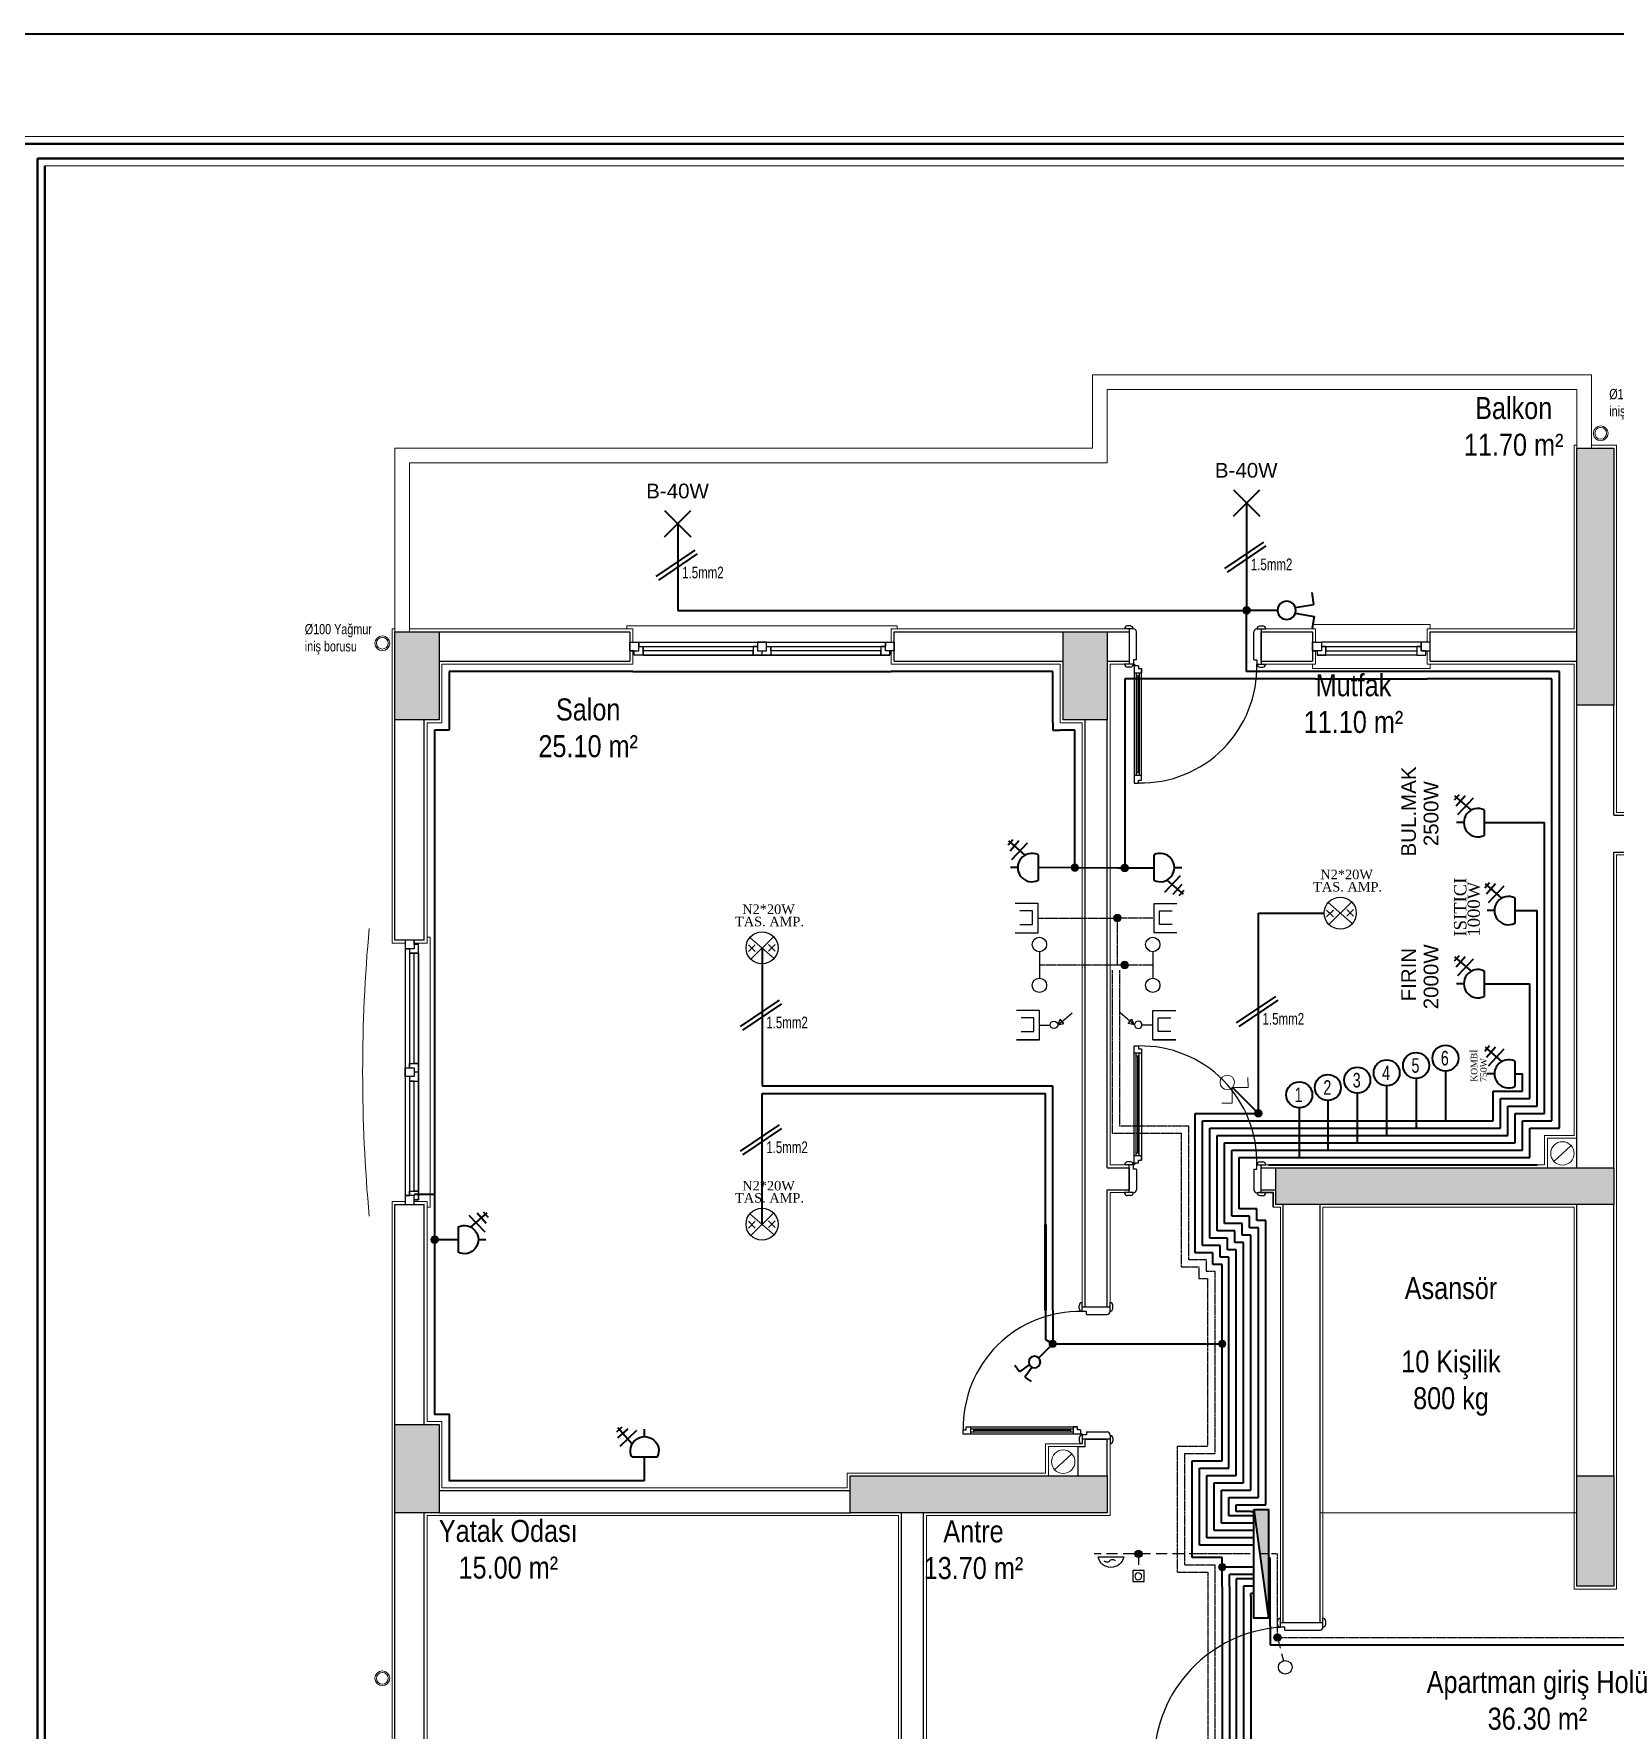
# Model space of a CAD drawing. Header units: metres. Extents: x 134072 to 172200, y 35728 to 38066.
# Drawn here: x 139759 to 140836, y 36911 to 38066 of the extents above; entities that cross this region are included whole.
import ezdxf
from ezdxf.enums import TextEntityAlignment as Align

# ---------------------------------------------------------------- set-up
doc = ezdxf.new("R2010")
doc.units = ezdxf.units.M
doc.linetypes.add('DASHED', pattern=[0.75, 0.5, -0.25])
for name, color, linetype in [('ANA', 10, 'Continuous'), ('den', 156, 'Continuous'), ('duvaR', 52, 'Continuous'), ('kapı', 129, 'Continuous'), ('Kolon', 175, 'Continuous'), ('pencere', 28, 'Continuous'), ('YAZI', 1, 'Continuous'), ('yazı', 7, 'Continuous')]:
    doc.layers.add(name, color=color, linetype=linetype)
for name, color, linetype, lineweight in [('baca', 161, 'Continuous', 20), ('Cizgi 20', 175, 'Continuous', 20), ('ELEKTRİK', 102, 'Continuous', 40), ('m_kuvvetliakım', 1, 'Continuous', 40), ('m_zayıfakım', 2, 'DASHED', 30), ('SEMBOL', 140, 'Continuous', 20), ('sıva', 145, 'Continuous', 5), ('Tarama 13', 221, 'Continuous', 13), ('Yagmur olugu', 201, 'Continuous', 15)]:
    doc.layers.add(name, color=color, linetype=linetype, lineweight=lineweight)
doc.styles.add('omr', font='ARIALN.TTF', dxfattribs={"height": 20})
doc.styles.add('ROMANT', font='arial.ttf', dxfattribs={"width": 0.75})
doc.styles.add('ROMANTUR', font='arial.ttf', dxfattribs={"width": 0.7})
doc.styles.add('YAZI', font='times.ttf', dxfattribs={"height": 10.5})

# ---------------------------------------------------------------- blocks, each defined once
blk = doc.blocks.new('A$C715B359D')
at = {"layer": 'ELEKTRİK', "lineweight": 20}
for p, q in [((0, 0.133), (0.011, 0.203)), ((0.106, 0.116), (0, 0.133)), ((0.088, 0.01), (0.106, 0.116)), ((0.156, 0), (0.088, 0.01))]:
    blk.add_line(p, q, dxfattribs=at)
blk.add_circle((0.145, 0.144), 0.049, dxfattribs=at)
blk = doc.blocks.new('m-komutatör')
at = {"layer": 'm_kuvvetliakım', "color": 6}
for p, q in [((-24.8, 4), (-23.5, 12.1)), ((-12, 2), (-24.8, 4)), ((-12, -1.9), (-24.9, -4.1)), ((-24.9, -4.1), (-23.6, -12.2))]:
    blk.add_line(p, q, dxfattribs=at)
blk.add_circle((-6.2, 0), 6.17, dxfattribs=at)
blk = doc.blocks.new('m-priz')
at = {"layer": 'm_kuvvetliakım'}
for p, q in [((0, 13.9), (0, 18.8)), ((16.7, 7.4), (5.3, 18.1)), ((8.5, 8.7), (18.2, 19.9)), ((18.2, 13), (11.2, 19.1)), ((19, 17.1), (15.3, 20.4)), ((8.7, 0), (-8.7, 0))]:
    blk.add_line(p, q, dxfattribs=at)
blk.add_arc((0, 4.2), 9.63, 333.9421, 206.0579, dxfattribs=at)
blk = doc.blocks.new('m-telefon')
at = {"layer": 'm_zayıfakım', "color": 2, "linetype": 'Continuous', "ltscale": 100}
blk.add_line((-9, 0), (9, 0), dxfattribs=at)
for centre in [(-13.9, 0), (13.9, 0)]:
    blk.add_circle(centre, 4.9, dxfattribs=at)
blk = doc.blocks.new('m-anten')
at = {"layer": 'm_zayıfakım', "color": 30, "linetype": 'Continuous', "ltscale": 100}
for p, q in [((10, 0), (-10, 0)), ((-10, 0), (-10, -15.6)), ((10, -15.6), (10, 0)), ((-5, -3.7), (-5, -12.4)), ((4.4, -3.7), (-5, -3.7)), ((4.4, -12.4), (4.4, -3.7))]:
    blk.add_line(p, q, dxfattribs=at)
blk = doc.blocks.new('m-tv')
at = {"layer": 'm_zayıfakım', "color": 30, "linetype": 'Continuous', "ltscale": 100}
for p, q in [((-0.2, 12.7), (-8.3, 22.3)), ((-1, 16.7), (-4.1, 14.2)), ((-0.2, 12.7), (-4.1, 14.2)), ((-0.2, 12.7), (-1, 16.7)), ((10, 0), (-10, 0)), ((-10, 0), (-10, -15.6)), ((0, 0), (0, 7.4)), ((10, 0), (10, -15.6)), ((10, -15.6), (10, 0)), ((-5, -3.7), (-5, -12.4)), ((4.4, -3.7), (-5, -3.7)), ((4.4, -12.4), (4.4, -3.7))]:
    blk.add_line(p, q, dxfattribs=at)
blk.add_circle((-0.2, 9.9), 2.55, dxfattribs=at)
blk = doc.blocks.new('m-tablo')
at = {"layer": 'm_kuvvetliakım'}
blk.add_hatch(color=3, dxfattribs=at).paths.add_polyline_path([(37, 0), (37, 10), (-37, 0)])
at = {"layer": 'm_kuvvetliakım', "color": 3}
blk.add_line((37, 10), (-37, 0), dxfattribs=at)
blk.add_lwpolyline([(37, 10), (37, 0), (-37, 0), (-37, 10)], close=True, dxfattribs=at)
blk = doc.blocks.new('m-zil')
at = {"layer": 'm_zayıfakım', "color": 1, "linetype": 'Continuous', "ltscale": 100}
blk.add_line((-8.7, 0), (8.7, 0), dxfattribs=at)
for centre, radius, start, end in [((0, -1.6), 8.88, 10.3889, 169.6111), ((-2.7, 1.3), 2.4, 36.8699, 143.1301), ((1.1, 4.2), 2.4, 216.8699, 323.1301)]:
    blk.add_arc(centre, radius, start, end, dxfattribs=at)
blk = doc.blocks.new('m-zil2')
at = {"layer": 'm_zayıfakım', "color": 3, "linetype": 'Continuous', "ltscale": 100}
blk.add_lwpolyline([(-3.8, 0), (-3.8, 7.5), (3.8, 7.5), (3.8, 0)], close=True, dxfattribs=at)
blk.add_circle((-0.2, 4), 2.36, dxfattribs=at)
blk = doc.blocks.new('m-J1')
at = {"layer": 'm_kuvvetliakım'}
for p, q in [((-9, -9), (9, 9)), ((-9, 9), (9, -9))]:
    blk.add_line(p, q, dxfattribs=at)

msp = doc.modelspace()

# ---------------------------------------------------------------- hatches: boundary and pattern name
at = {"layer": 'm_zayıfakım', "linetype": 'Continuous', "ltscale": 100}
h = msp.add_hatch(color=2, dxfattribs=at)
edge = h.paths.add_edge_path()
edge.add_arc((140511.4, 37031), 2.5, 0, 360)
h = msp.add_hatch(color=2, dxfattribs=at)
edge = h.paths.add_edge_path()
edge.add_arc((140606, 36974.1), 2.5, 0, 360)
at = {"layer": 'SEMBOL'}
for points in [[(140582.4, 37673.7, 1), (140587.5, 37673.7, 1)], [(140465.4, 37498.4, -1), (140470.5, 37498.4, -1)], [(140499.4, 37498.2, -1), (140504.5, 37498.2, -1)], [(140494.5, 37464.1, -1), (140499.6, 37464.1, -1)], [(140499.5, 37432.2, -1), (140504.6, 37432.2, -1)], [(140590.4, 37331.1, 1), (140595.5, 37331.1, 1)], [(140029.4, 37245.1, -1), (140034.5, 37245.1, -1)], [(140450.4, 37174.1, -1), (140455.5, 37174.1, -1)], [(140565.9, 37174.1, -1), (140571, 37174.1, -1)], [(140565.8, 37022, -1), (140570.9, 37022, -1)]]:
    msp.add_hatch(color=1, dxfattribs=at).paths.add_polyline_path(points)
at = {"layer": 'Tarama 13'}
h = msp.add_hatch(dxfattribs=at)
h.set_pattern_fill('ANSI33,_O', color=256, scale=2)
h.set_pattern_definition([(45, (114691.315, 22063.553), (-8.980256, 8.980256), []), (45, (114700.295, 22063.553), (-8.980256, 8.980256), [6.35, -3.175])])
h.paths.add_polyline_path([(140035, 37659.1), (140005, 37659.1), (140005, 37599.1), (140035, 37599.1)])
h.paths.add_polyline_path([(140490, 37659.1), (140460, 37659.1), (140460, 37599.1), (140490, 37599.1)])
h.paths.add_polyline_path([(140835, 37784.1), (140810, 37784.1), (140810, 37609.1), (140835, 37609.1)])
h.paths.add_polyline_path([(141450, 37784.1), (141425, 37784.1), (141425, 37609.1), (141450, 37609.1)])
h.paths.add_polyline_path([(141450, 37329.1), (141420, 37329.1), (141420, 37269.1), (141450, 37269.1)])
h.paths.add_polyline_path([(141450, 37084.1), (141425, 37084.1), (141425, 37009.1), (141450, 37009.1)])
h.paths.add_polyline_path([(140835, 37084.1), (140810, 37084.1), (140810, 37009.1), (140835, 37009.1)])
h.paths.add_polyline_path([(140835, 37294.1), (140605, 37294.1), (140605, 37269.1), (140835, 37269.1)])
h.paths.add_polyline_path([(140490, 37084.1), (140315, 37084.1), (140315, 37059.1), (140490, 37059.1)])
h.paths.add_polyline_path([(140035, 37119.1), (140005, 37119.1), (140005, 37059.1), (140035, 37059.1)])
h.paths.add_polyline_path([(140835, 36859.1), (140810, 36859.1), (140810, 36784.1), (140835, 36784.1)])
h.paths.add_polyline_path([(140835, 36599.1), (140805, 36599.1), (140805, 36539.1), (140835, 36539.1)])
h.paths.add_polyline_path([(140835, 36259.1), (140810, 36259.1), (140810, 36084.1), (140835, 36084.1)])
h.paths.add_polyline_path([(140365, 36214.1), (140305, 36214.1), (140305, 36184.1), (140365, 36184.1)])
h.paths.add_polyline_path([(140035, 36244.1), (140005, 36244.1), (140005, 36184.1), (140035, 36184.1)])
h.paths.add_polyline_path([(140035, 36634.1), (140005, 36634.1), (140005, 36574.1), (140035, 36574.1)])
h.paths.add_polyline_path([(140365, 36599.1), (140305, 36599.1), (140305, 36569.1), (140365, 36569.1)])
h.paths.add_polyline_path([(141450, 36599.1), (141420, 36599.1), (141420, 36539.1), (141450, 36539.1)])
h.paths.add_polyline_path([(141450, 36259.1), (141425, 36259.1), (141425, 36084.1), (141450, 36084.1)])
h.paths.add_polyline_path([(141830, 36114.1), (141770, 36114.1), (141770, 36084.1), (141830, 36084.1)])
h.paths.add_polyline_path([(141800, 36599.1), (141770, 36599.1), (141770, 36539.1), (141800, 36539.1)])
h.paths.add_polyline_path([(141930, 36809.1), (141755, 36809.1), (141755, 36784.1), (141930, 36784.1)])
h.paths.add_polyline_path([(141450, 36859.1), (141425, 36859.1), (141425, 36784.1), (141450, 36784.1)])
h.paths.add_polyline_path([(142320, 36114.1), (142260, 36114.1), (142260, 36084.1), (142320, 36084.1)])
h.paths.add_polyline_path([(142420, 36599.1), (142295, 36599.1), (142295, 36574.1), (142420, 36574.1)])
h.paths.add_polyline_path([(142420, 36964.1), (142390, 36964.1), (142390, 36904.1), (142420, 36904.1)])
h.paths.add_polyline_path([(142420, 37294.1), (142295, 37294.1), (142295, 37269.1), (142420, 37269.1)])
h.paths.add_polyline_path([(141800, 37329.1), (141770, 37329.1), (141770, 37269.1), (141800, 37269.1)])
h.paths.add_polyline_path([(141930, 37084.1), (141755, 37084.1), (141755, 37059.1), (141930, 37059.1)])
h.paths.add_polyline_path([(142320, 37784.1), (142260, 37784.1), (142260, 37754.1), (142320, 37754.1)])
h.paths.add_polyline_path([(141830, 37784.1), (141770, 37784.1), (141770, 37754.1), (141830, 37754.1)])

# ---------------------------------------------------------------- linework, layer by layer
at = {"lineweight": 20}
for p, q in [((137518.3, 37996.4, 127785.9), (153740.3, 37996.4, 127785.9)), ((139766.6, 37976.4, 127785.9), (142625.2, 37976.4, 127785.9))]:
    msp.add_line(p, q, dxfattribs=at)
at = {"lineweight": 50}
for p, q in [((137523.3, 37991.4, 127785.9), (153732.7, 37991.4, 127785.9)), ((139761.6, 37981.4, 127785.9), (142630.2, 37981.4, 127785.9)), ((139761.6, 37981.4, 127785.9), (139761.6, 35933.9, 127785.9)), ((139766.6, 37976.4, 127785.9), (139766.6, 35938.9, 127785.9))]:
    msp.add_line(p, q, dxfattribs=at)
at = {"layer": 'ANA'}
for p, q in [((140644.1, 37469.6), (140639.5, 37465)), ((140639.5, 37469.6), (140644.1, 37465)), ((140653.2, 37469.9), (140657.8, 37465.3)), ((140657.8, 37469.9), (140653.2, 37465.3)), ((140250.3, 37445.9), (140245.7, 37441.3)), ((140245.7, 37445.9), (140250.3, 37441.3)), ((140259.5, 37446.2), (140264, 37441.6)), ((140264, 37446.2), (140259.5, 37441.6)), ((140259.5, 37257.9), (140264, 37253.3)), ((140264, 37257.9), (140259.5, 37253.3)), ((140250.3, 37257.7), (140245.7, 37253)), ((140245.7, 37257.7), (140250.3, 37253))]:
    msp.add_line(p, q, dxfattribs=at)
for centre in [(140648.8, 37467.5), (140255, 37443.8), (140255, 37255.6)]:
    msp.add_circle(centre, 10.9, dxfattribs=at)
at = {"layer": 'baca', "linetype": 'ByBlock'}
for p, q in [((140790, 37294.1), (140790, 37314.1)), ((140790, 37314.1), (140810, 37314.1)), ((140450, 37104.1), (140450, 37084.1)), ((140450, 37104.1), (140470, 37104.1))]:
    msp.add_line(p, q, dxfattribs=at)
at = {"layer": 'baca'}
for p, q in [((140806, 37309.2), (140794.2, 37298.4)), ((140466, 37099.2), (140454.2, 37088.4))]:
    msp.add_line(p, q, dxfattribs=at)
for centre in [(140800.1, 37303.8), (140460.1, 37093.8)]:
    msp.add_circle(centre, 8, dxfattribs=at)
at = {"layer": 'Cizgi 20'}
msp.add_line((140810, 37059.1), (140635, 37059.1), dxfattribs=at)
for points in [[(140005, 37659.1), (140005, 37784.1), (140480, 37784.1), (140480, 37834.1), (140820, 37834.1), (140820, 37784.1)], [(140015, 37659.1), (140015, 37774.1), (140490, 37774.1), (140490, 37824.1), (140810, 37824.1), (140810, 37784.1)]]:
    msp.add_lwpolyline(points, dxfattribs=at)
at = {"layer": 'den', "lineweight": 5}
for points in [[(140347, 37661.1), (140347, 37663.1), (140163, 37663.1), (140163, 37661.1)], [(140630, 37661.1), (140630, 37664.1), (140710, 37664.1), (140710, 37661.1)], [(140027, 37267.1), (140029, 37267.1), (140029, 37451.1), (140027, 37451.1)]]:
    msp.add_lwpolyline(points, dxfattribs=at)
msp.add_arc((141061.7, 37359.1), 1078.7, 174.7877, 185.2123, dxfattribs=at)
at = {"layer": 'duvaR'}
for p, q in [((140035, 37659.1), (140165, 37659.1)), ((140165, 37659.1), (140165, 37639.1)), ((140345, 37659.1), (140460, 37659.1)), ((140345, 37639.1), (140345, 37659.1)), ((140490, 37659.1), (140505, 37659.1)), ((140505, 37659.1), (140505, 37639.1)), ((140595, 37639.1), (140595, 37659.1)), ((140595, 37659.1), (140630, 37659.1)), ((140630, 37659.1), (140630, 37639.1)), ((140710, 37659.1), (140810, 37659.1)), ((140710, 37639.1), (140710, 37659.1)), ((140035, 37639.1), (140165, 37639.1)), ((140345, 37639.1), (140460, 37639.1)), ((140490, 37639.1), (140505, 37639.1)), ((140595, 37639.1), (140630, 37639.1)), ((140710, 37639.1), (140810, 37639.1)), ((140810, 37544.1), (140810, 37609.1)), ((140835, 37534.1), (140835, 37609.1)), ((140005, 37449.1), (140005, 37599.1)), ((140025, 37449.1), (140025, 37599.1)), ((140475, 37199.1), (140475, 37599.1)), ((140490, 37294.1), (140490, 37599.1)), ((140810, 37294.1), (140810, 37544.1)), ((140835, 37534.1), (140905, 37534.1)), ((140835, 37294.1), (140835, 37509.1)), ((140835, 37509.1), (140905, 37509.1)), ((140025, 37449.1), (140005, 37449.1)), ((140490, 37294.1), (140505, 37294.1)), ((140505, 37294.1), (140505, 37279.1)), ((140595, 37279.1), (140595, 37294.1)), ((140595, 37294.1), (140605, 37294.1)), ((140490, 37199.1), (140490, 37279.1)), ((140490, 37279.1), (140505, 37279.1)), ((140595, 37279.1), (140605, 37279.1)), ((140005, 37119.1), (140005, 37269.1)), ((140005, 37269.1), (140025, 37269.1)), ((140025, 37119.1), (140025, 37269.1)), ((140610, 36984.1), (140610, 37269.1)), ((140635, 36984.1), (140635, 37269.1)), ((140810, 37084.1), (140810, 37269.1)), ((140835, 37084.1), (140835, 37269.1)), ((140490, 37199.1), (140475, 37199.1)), ((140475, 37104.1), (140475, 37109.1)), ((140475, 37109.1), (140490, 37109.1)), ((140490, 37084.1), (140490, 37109.1)), ((140470, 37104.1), (140470, 37084.1)), ((140470, 37104.1), (140475, 37104.1)), ((140035, 37074.1), (140315, 37074.1)), ((140005, 36899.1), (140005, 37059.1)), ((140025, 36899.1), (140025, 37059.1)), ((140035, 37059.1), (140315, 37059.1)), ((140350, 36704.1), (140350, 37059.1)), ((140365, 36704.1), (140365, 37059.1)), ((140635, 36984.1), (140610, 36984.1))]:
    msp.add_line(p, q, dxfattribs=at)
at = {"layer": 'ELEKTRİK'}
for p, q in [((135359.3, 38066.3, 127785.9), (172199.8, 38066.3, 127785.9)), ((140575.3, 37348.7), (140593, 37331.1))]:
    msp.add_line(p, q, dxfattribs=at)
at = {"layer": 'kapı'}
for p, q in [((140506, 37663.1), (140504, 37663.1)), ((140594, 37663.1), (140596, 37663.1)), ((140507.8, 37661.1), (140501.8, 37661.1)), ((140505, 37661.1), (140505, 37637.1)), ((140510, 37640.1), (140510, 37659.1)), ((140590, 37640.1), (140590, 37659.1)), ((140592.1, 37661.1), (140598.1, 37661.1)), ((140595, 37661.1), (140595, 37637.1)), ((140508, 37640.1), (140508, 37637.1)), ((140510, 37640.1), (140508, 37640.1)), ((140590, 37640.1), (140592, 37640.1)), ((140592, 37640.1), (140592, 37637.1)), ((140508, 37637.1), (140501.8, 37637.1)), ((140506, 37635.1), (140504, 37635.1)), ((140511.4, 37636), (140508.4, 37636)), ((140508.4, 37636), (140508.4, 37556.1)), ((140513.4, 37631), (140508.4, 37631)), ((140509.9, 37631), (140509.9, 37561.1)), ((140511.9, 37629.1), (140509.9, 37629.1)), ((140510.9, 37629.1), (140510.9, 37563.1)), ((140511.4, 37636), (140511.4, 37634)), ((140511.4, 37634), (140513.4, 37634)), ((140511.9, 37631), (140511.9, 37561.1)), ((140513.4, 37634), (140513.4, 37631)), ((140513.4, 37558.1), (140513.4, 37634)), ((140592, 37637.1), (140598.1, 37637.1)), ((140594, 37635.1), (140596, 37635.1)), ((140513.4, 37561.1), (140508.4, 37561.1)), ((140511.9, 37563.1), (140509.9, 37563.1)), ((140513.4, 37558.1), (140513.4, 37561.1)), ((140508.4, 37556.1), (140511.4, 37556.1)), ((140511.4, 37556.1), (140511.4, 37558.1)), ((140511.4, 37558.1), (140513.4, 37558.1)), ((140508.4, 37377), (140511.4, 37377)), ((140508.4, 37297.1), (140508.4, 37377)), ((140511.4, 37377), (140511.4, 37375)), ((140511.4, 37375), (140513.4, 37375)), ((140513.4, 37375), (140513.4, 37372)), ((140513.4, 37375), (140513.4, 37299.1)), ((140513.4, 37372), (140508.4, 37372)), ((140509.9, 37302.1), (140509.9, 37372)), ((140511.9, 37370), (140509.9, 37370)), ((140510.9, 37304), (140510.9, 37370)), ((140511.9, 37302.1), (140511.9, 37372)), ((140508, 37296.1), (140501.8, 37296.1)), ((140506, 37298.1), (140504, 37298.1)), ((140505, 37277.1), (140505, 37296.1)), ((140508, 37293.1), (140508, 37296.1)), ((140510, 37293.1), (140508, 37293.1)), ((140513.4, 37302.1), (140508.4, 37302.1)), ((140511.4, 37297.1), (140508.4, 37297.1)), ((140511.9, 37304), (140509.9, 37304)), ((140510, 37293.1), (140510, 37279.1)), ((140511.4, 37299.1), (140513.4, 37299.1)), ((140511.4, 37297.1), (140511.4, 37299.1)), ((140513.4, 37299.1), (140513.4, 37302.1)), ((140590, 37293.1), (140590, 37279.1)), ((140590, 37293.1), (140592, 37293.1)), ((140592, 37293.1), (140592, 37296.1)), ((140592, 37296.1), (140598.1, 37296.1)), ((140594, 37298.1), (140596, 37298.1)), ((140595, 37277.1), (140595, 37296.1)), ((140507.8, 37277.1), (140501.8, 37277.1)), ((140506, 37275.1), (140504, 37275.1)), ((140592.1, 37277.1), (140598.1, 37277.1)), ((140603, 37277.1), (140593, 37277.1)), ((140593, 37277.1), (140603, 37277.1)), ((140594, 37275.1), (140596, 37275.1)), ((140603, 37267.1), (140603, 37277.1)), ((140603, 37277.1), (140603, 37267.1)), ((140473, 37196.1), (140473, 37202.2)), ((140492, 37196.2), (140492, 37202.2)), ((140471, 37198.1), (140471, 37200.1)), ((140492, 37199.1), (140473, 37199.1)), ((140476, 37196.1), (140473, 37196.1)), ((140476, 37194.1), (140476, 37196.1)), ((140476, 37194.1), (140490, 37194.1)), ((140494, 37198.1), (140494, 37200.1)), ((140392, 37112.5), (140392, 37115.5)), ((140392, 37115.5), (140394, 37115.5)), ((140471.9, 37112.5), (140392, 37112.5)), ((140394, 37117.5), (140397, 37117.5)), ((140394, 37115.5), (140394, 37117.5)), ((140394, 37117.5), (140469.9, 37117.5)), ((140397, 37117.5), (140397, 37112.5)), ((140466.9, 37116), (140397, 37116)), ((140466.9, 37114), (140397, 37114)), ((140399, 37116), (140399, 37114)), ((140465, 37115), (140399, 37115)), ((140465, 37116), (140465, 37114)), ((140466.9, 37117.5), (140466.9, 37112.5)), ((140469.9, 37117.5), (140466.9, 37117.5)), ((140469.9, 37115.5), (140469.9, 37117.5)), ((140471.9, 37115.5), (140469.9, 37115.5)), ((140471, 37110.1), (140471, 37108.1)), ((140471.9, 37115.5), (140471.9, 37112.5)), ((140476, 37112.1), (140473, 37112.1)), ((140473, 37112.1), (140473, 37105.9)), ((140492, 37109.1), (140473, 37109.1)), ((140476, 37114.1), (140490, 37114.1)), ((140476, 37114.1), (140476, 37112.1)), ((140492, 37111.9), (140492, 37105.9)), ((140494, 37110.1), (140494, 37108.1)), ((140606, 36983.1), (140606, 36985.1)), ((140608, 36981.1), (140608, 36987.2)), ((140637, 36984.1), (140608, 36984.1)), ((140611, 36981.1), (140608, 36981.1)), ((140611, 36979.1), (140611, 36981.1)), ((140637, 36981.2), (140637, 36987.2)), ((140639, 36983.1), (140639, 36985.1)), ((140611, 36979.1), (140635, 36979.1))]:
    msp.add_line(p, q, dxfattribs=at)
for centre in [(140508.4, 37636.5), (140508.4, 37296.6), (140472.4, 37112.5)]:
    msp.add_circle(centre, 0.5, dxfattribs=at)
for centre, radius, start, end in [((140504, 37660.9), 2.16, 90.8274, 175.5947), ((140505.8, 37661), 2.01, 0.2023, 86.1969), ((140594.1, 37661), 2.01, 93.8031, 179.7977), ((140595.9, 37660.9), 2.16, 4.4053, 89.1726), ((140507.8, 37658.9), 2.19, 4.9061, 88.5815), ((140592.1, 37658.9), 2.19, 91.4185, 175.0939), ((140504, 37637.2), 2.16, 184.4027, 269.1752), ((140506, 37637.1), 2, 270, 359.8869), ((140513, 37635.1), 79, 268.8629, 1.4339), ((140594, 37637.1), 2, 180.1131, 270), ((140595.9, 37637.2), 2.16, 270.8248, 355.5973), ((140513, 37298), 79, 358.5661, 91.1371), ((140504, 37295.9), 2.16, 90.8248, 175.5973), ((140506, 37296.1), 2, 0.1131, 90), ((140594, 37296.1), 2, 90, 179.8869), ((140595.9, 37295.9), 2.16, 4.4027, 89.1752), ((140504, 37277.2), 2.16, 184.4053, 269.1726), ((140505.8, 37277.1), 2.01, 273.8031, 359.7977), ((140507.8, 37279.2), 2.19, 271.4185, 355.0939), ((140592.1, 37279.2), 2.19, 184.9061, 268.5815), ((140594.1, 37277.1), 2.01, 180.2023, 266.1969), ((140595.9, 37277.2), 2.16, 270.8274, 355.5947), ((140473.1, 37200), 2.16, 94.4027, 179.1752), ((140491.8, 37200), 2.16, 0.8274, 85.5947), ((140471, 37117.1), 79, 88.5661, 181.1371), ((140473, 37198.1), 2, 180, 269.8869), ((140489.8, 37196.2), 2.19, 274.9061, 358.5815), ((140491.9, 37198.2), 2.01, 270.2023, 356.1969), ((140473, 37110.1), 2, 90.1131, 180), ((140473.1, 37108.1), 2.16, 180.8248, 265.5973), ((140489.8, 37111.9), 2.19, 1.4185, 85.0939), ((140491.9, 37109.9), 2.01, 3.8031, 89.7977), ((140491.8, 37108.1), 2.16, 274.4053, 359.1726), ((140614, 36889.2), 92, 93.7788, 179.1947), ((140608.1, 36985), 2.16, 94.4027, 179.1752), ((140608, 36983.1), 2, 180, 269.8869), ((140634.8, 36981.2), 2.19, 274.9061, 358.5815), ((140636.8, 36985), 2.16, 0.8274, 85.5947), ((140636.9, 36983.2), 2.01, 270.2023, 356.1969)]:
    msp.add_arc(centre, radius, start, end, dxfattribs=at)
at = {"layer": 'Kolon'}
for p, q in [((140810, 37609.1), (140810, 37784.1)), ((140810, 37784.1), (140835, 37784.1)), ((140835, 37784.1), (140835, 37609.1)), ((140005, 37659.1), (140035, 37659.1)), ((140005, 37599.1), (140005, 37659.1)), ((140035, 37659.1), (140035, 37599.1)), ((140460, 37599.1), (140460, 37659.1)), ((140460, 37659.1), (140490, 37659.1)), ((140490, 37659.1), (140490, 37599.1)), ((140835, 37609.1), (140810, 37609.1)), ((140035, 37599.1), (140005, 37599.1)), ((140490, 37599.1), (140460, 37599.1)), ((140605, 37269.1), (140605, 37294.1)), ((140605, 37294.1), (140835, 37294.1)), ((140835, 37294.1), (140835, 37269.1)), ((140835, 37269.1), (140605, 37269.1)), ((140005, 37119.1), (140035, 37119.1)), ((140005, 37059.1), (140005, 37119.1)), ((140035, 37119.1), (140035, 37059.1)), ((140315, 37059.1), (140315, 37084.1)), ((140315, 37084.1), (140490, 37084.1)), ((140490, 37084.1), (140490, 37059.1)), ((140810, 37009.1), (140810, 37084.1)), ((140810, 37084.1), (140835, 37084.1)), ((140835, 37084.1), (140835, 37009.1)), ((140035, 37059.1), (140005, 37059.1)), ((140490, 37059.1), (140315, 37059.1)), ((140835, 37009.1), (140810, 37009.1))]:
    msp.add_line(p, q, dxfattribs=at)
at = {"layer": 'm_kuvvetliakım', "color": 5}
for p, q in [((140585, 37746.8), (140585, 37670.6)), ((140197.6, 37732.8), (140197.6, 37673.7)), ((140596.6, 37720.2), (140570, 37702.2)), ((140209.2, 37714.7), (140182.7, 37696.8)), ((140210.9, 37712.3), (140184.4, 37694.3)), ((140598.2, 37717.7), (140571.7, 37699.7)), ((140197.6, 37673.7), (140585, 37673.7)), ((140585, 37632.1), (140585, 37670.6)), ((140798, 37632.1), (140585, 37632.1)), ((140798, 37321.1), (140798, 37632.1)), ((140593, 37331.1), (140593, 37467.4)), ((140593, 37467.4), (140637.9, 37467.4)), ((140641.6, 37467.4), (140641.9, 37467.4)), ((140255, 37443.8), (140255, 37349.8)), ((140266.6, 37408.2), (140240, 37390.2)), ((140604.6, 37410.7), (140578, 37392.7)), ((140606.2, 37408.2), (140579.7, 37390.3)), ((140268.2, 37405.8), (140241.7, 37387.8)), ((140700.4, 37354.8), (140700.4, 37321.1)), ((140720.4, 37359.8), (140720.4, 37326.1)), ((140255, 37349.8), (140453, 37349.8)), ((140255, 37255.6), (140255, 37344.6)), ((140255, 37344.6), (140448, 37344.6)), ((140448, 37255.5), (140448, 37344.6)), ((140453, 37197.1), (140453, 37349.8)), ((140640.4, 37339.8), (140640.4, 37306.1)), ((140660.4, 37344.8), (140660.4, 37311.1)), ((140680.4, 37349.8), (140680.4, 37316.1)), ((140550, 37236.1), (140550, 37331.1)), ((140550, 37331.1), (140593, 37331.1)), ((140593, 37331.1), (140593, 37333.6)), ((140620.9, 37334.8), (140620.9, 37301.1)), ((140266.6, 37323.2), (140240, 37305.3)), ((140268.2, 37320.8), (140241.7, 37302.8)), ((140778, 37301.1), (140778, 37321.1)), ((140778, 37321.1), (140798, 37321.1)), ((140580, 37293.1), (140580, 37301.1)), ((140580, 37301.1), (140588, 37301.1)), ((140580, 37279.1), (140580, 37293.1)), ((140588, 37301.1), (140600, 37301.1)), ((140600, 37301.1), (140778, 37301.1)), ((140580, 37266.1), (140580, 37279.1)), ((140592, 37266.1), (140580, 37266.1)), ((140592, 37258.1), (140592, 37266.1)), ((140598, 37258.1), (140592, 37258.1)), ((140598, 37064.5), (140598, 37258.1)), ((140562, 37236.1), (140550, 37236.1)), ((140562, 37228.1), (140562, 37236.1)), ((140568.4, 37228.1), (140562, 37228.1)), ((140568.4, 37094.5), (140568.4, 37228.1)), ((140448, 37197.1), (140448, 37177.1)), ((140453, 37197.1), (140453, 37174.1)), ((140448, 37177.1), (140453, 37174.1)), ((140453, 37174.1), (140476, 37174.1)), ((140476, 37174.1), (140490, 37174.1)), ((140490, 37174.1), (140569.4, 37174.1)), ((140547.9, 37028.5), (140547.9, 37094.5)), ((140547.9, 37094.5), (140568.4, 37094.5)), ((140577.9, 37059.9), (140577.9, 37064.5)), ((140577.9, 37064.5), (140598, 37064.5)), ((140587.9, 37059.9), (140577.9, 37059.9)), ((140587.9, 37059.9), (140589.9, 37059.9)), ((140553.4, 37028.5), (140547.9, 37028.5)), ((140568.4, 37028.5), (140553.4, 37028.5)), ((140568.4, 37008.5), (140568.4, 37028.5)), ((140589.9, 37022), (140568.4, 37022)), ((140589.9, 37017), (140573.4, 37017)), ((140573.4, 37008.5), (140573.4, 37017)), ((140568.4, 37008.5), (140568.4, 36877.5)), ((140573.4, 37008.5), (140573.4, 36877.5))]:
    msp.add_line(p, q, dxfattribs=at)
at = {"layer": 'm_kuvvetliakım', "color": 6}
for p, q in [((140606.1, 37673.7), (140585, 37673.7)), ((140443.4, 37164.5), (140453, 37174.1))]:
    msp.add_line(p, q, dxfattribs=at)
at = {"layer": 'm_kuvvetliakım'}
for p, q in [((140167, 37632.1), (140042, 37632.1)), ((140042, 37632.1), (140042, 37597.1)), ((140167, 37632.1), (140343, 37632.1)), ((140453, 37632.1), (140343, 37632.1)), ((140453, 37597.1), (140453, 37632.1)), ((140632, 37627.1), (140502, 37627.1)), ((140502, 37627.1), (140502, 37599.1)), ((140632, 37627.1), (140708, 37627.1)), ((140793, 37627.1), (140708, 37627.1)), ((140793, 37326.1), (140793, 37627.1)), ((140042, 37597.1), (140042, 37592.1)), ((140453, 37597.1), (140453, 37592.1)), ((140502, 37599.1), (140502, 37498.2)), ((140037, 37592.1), (140032, 37592.1)), ((140032, 37592.1), (140032, 37447.1)), ((140042, 37592.1), (140037, 37592.1)), ((140453, 37592.1), (140458, 37592.1)), ((140468, 37592.1), (140458, 37592.1)), ((140468, 37498.4), (140468, 37592.1)), ((140746.8, 37529.1), (140767.6, 37529.1)), ((140767.6, 37529.1), (140788, 37529.1)), ((140788, 37331.1), (140788, 37529.1)), ((140497, 37498.2), (140443, 37498.5)), ((140522, 37498.2), (140497, 37498.2)), ((140767.6, 37469.2), (140783, 37469.2)), ((140783, 37336.1), (140783, 37469.2)), ((140032, 37447.1), (140032, 37245.1)), ((140746.8, 37419.4), (140767.6, 37419.4)), ((140767.6, 37419.4), (140778, 37419.4)), ((140778, 37341.1), (140778, 37419.4)), ((140767.6, 37358), (140773, 37358)), ((140773, 37346.1), (140773, 37358)), ((140753, 37326.1), (140753, 37346.1)), ((140753, 37346.1), (140773, 37346.1)), ((140758, 37321.1), (140758, 37341.1)), ((140758, 37341.1), (140778, 37341.1)), ((140763, 37316.1), (140763, 37336.1)), ((140763, 37336.1), (140783, 37336.1)), ((140768, 37311.1), (140768, 37331.1)), ((140768, 37331.1), (140788, 37331.1)), ((140555, 37293.1), (140555, 37326.1)), ((140555, 37326.1), (140588, 37326.1)), ((140560, 37293.1), (140560, 37321.1)), ((140560, 37321.1), (140588, 37321.1)), ((140565, 37293.1), (140565, 37316.1)), ((140565, 37316.1), (140588, 37316.1)), ((140588, 37326.1), (140600, 37326.1)), ((140588, 37321.1), (140600, 37321.1)), ((140588, 37316.1), (140600, 37316.1)), ((140600, 37326.1), (140753, 37326.1)), ((140600, 37321.1), (140758, 37321.1)), ((140600, 37316.1), (140763, 37316.1)), ((140773, 37306.1), (140773, 37326.1)), ((140773, 37326.1), (140793, 37326.1)), ((140570, 37293.1), (140570, 37311.1)), ((140570, 37311.1), (140588, 37311.1)), ((140575, 37293.1), (140575, 37306.1)), ((140575, 37306.1), (140588, 37306.1)), ((140588, 37311.1), (140600, 37311.1)), ((140588, 37306.1), (140600, 37306.1)), ((140600, 37311.1), (140768, 37311.1)), ((140600, 37306.1), (140773, 37306.1)), ((140555, 37279.1), (140555, 37293.1)), ((140560, 37279.1), (140560, 37293.1)), ((140565, 37279.1), (140565, 37293.1)), ((140570, 37279.1), (140570, 37293.1)), ((140575, 37279.1), (140575, 37293.1)), ((140600, 37296.1), (140783, 37296.1)), ((140555, 37241.1), (140555, 37279.1)), ((140560, 37246.1), (140560, 37279.1)), ((140565, 37251.1), (140565, 37279.1)), ((140570, 37256.1), (140570, 37279.1)), ((140575, 37261.1), (140575, 37279.1)), ((140587, 37261.1), (140575, 37261.1)), ((140587, 37253.1), (140587, 37261.1)), ((140577, 37251.1), (140565, 37251.1)), ((140582, 37256.1), (140570, 37256.1)), ((140577, 37243.1), (140577, 37251.1)), ((140582, 37248.1), (140582, 37256.1)), ((140588, 37248.1), (140582, 37248.1)), ((140593, 37253.1), (140587, 37253.1)), ((140588, 37074.5), (140588, 37248.1)), ((140593, 37069.5), (140593, 37253.1)), ((140032, 37245.1), (140048, 37245.1)), ((140567, 37241.1), (140555, 37241.1)), ((140572, 37246.1), (140560, 37246.1)), ((140567, 37233.1), (140567, 37241.1)), ((140572, 37238.1), (140572, 37246.1)), ((140578, 37238.1), (140572, 37238.1)), ((140583, 37243.1), (140577, 37243.1)), ((140578, 37084.5), (140578, 37238.1)), ((140583, 37079.5), (140583, 37243.1)), ((140573, 37233.1), (140567, 37233.1)), ((140573, 37089.5), (140573, 37233.1)), ((140175, 37081.1), (140175, 37097.1)), ((140552.9, 37060.6), (140552.9, 37089.5)), ((140552.9, 37089.5), (140573, 37089.5)), ((140557.9, 37060.6), (140557.9, 37084.5)), ((140557.9, 37084.5), (140578, 37084.5)), ((140562.9, 37060.6), (140562.9, 37079.5)), ((140562.9, 37079.5), (140583, 37079.5)), ((140567.9, 37062), (140567.9, 37074.5)), ((140567.9, 37074.5), (140588, 37074.5)), ((140567.9, 37060.6), (140567.9, 37062)), ((140572.9, 37057), (140572.9, 37069.5)), ((140572.9, 37069.5), (140593, 37069.5)), ((140552.9, 37057), (140552.9, 37060.6)), ((140552.9, 37037), (140552.9, 37057)), ((140557.9, 37057), (140557.9, 37060.6)), ((140557.9, 37042), (140557.9, 37057)), ((140562.9, 37057), (140562.9, 37060.6)), ((140562.9, 37047), (140562.9, 37057)), ((140567.9, 37057), (140567.9, 37060.6)), ((140567.9, 37052), (140567.9, 37057)), ((140572.9, 37052), (140567.9, 37052)), ((140589.9, 37057), (140572.9, 37057)), ((140589.9, 37052), (140572.9, 37052)), ((140572.9, 37042), (140557.9, 37042)), ((140572.9, 37047), (140562.9, 37047)), ((140589.9, 37047), (140572.9, 37047)), ((140589.9, 37042), (140572.9, 37042)), ((140572.9, 37037), (140552.9, 37037)), ((140589.9, 37037), (140572.9, 37037)), ((140601, 37028.3), (140599.9, 37028.3)), ((140582.9, 37014), (140577.9, 37014)), ((140577.9, 37014), (140577.9, 37009)), ((140577.9, 37009), (140577.9, 36886.1)), ((140589.9, 37014), (140582.9, 37014)), ((140589.9, 37009), (140582.9, 37009)), ((140582.9, 37009), (140582.9, 36886.1)), ((140589.9, 37004), (140587.9, 37004)), ((140587.9, 37002), (140587.9, 37004)), ((140587.9, 37002), (140587.9, 36891.1)), ((140601, 36982.1), (140601, 36969.1)), ((140601, 36969.1), (140611, 36969.1)), ((140611, 36969.1), (140635, 36969.1)), ((140635, 36969.1), (140952.8, 36969.1))]:
    msp.add_line(p, q, dxfattribs=at)
at = {"layer": 'm_kuvvetliakım', "color": 5, "lineweight": 60}
msp.add_line((140448, 37197.1), (140448, 37255.5), dxfattribs=at)
at = {"layer": 'm_kuvvetliakım', "lineweight": 5}
msp.add_lwpolyline([(140710, 37637.1), (140710, 37634.1), (140630, 37634.1), (140630, 37637.1)], dxfattribs=at)
at = {"layer": 'm_kuvvetliakım'}
for points in [[(140018, 37276.1), (140032, 37276.1), (140032, 37126.1), (140042, 37126.1), (140042, 37081.1), (140175, 37081.1)], [(140601, 36982.1), (140601, 37028.3)], [(140601, 36982.1), (140601, 37028.3)]]:
    msp.add_lwpolyline(points, dxfattribs=at)
at = {"layer": 'm_kuvvetliakım', "color": 5}
for centre in [(140720.4, 37368.7), (140660.4, 37353.7), (140680.4, 37358.7), (140700.4, 37363.7), (140620.9, 37343.7), (140640.4, 37348.7)]:
    msp.add_circle(centre, 8.85, dxfattribs=at)
at = {"layer": 'm_zayıfakım', "color": 30}
for p, q in [((140443, 37464.1), (140468, 37464.1)), ((140468, 37464.1), (140497, 37464.1)), ((140522, 37464.1), (140497, 37464.1)), ((140497, 37432.2), (140497, 37464.1)), ((140493.5, 37428.7), (140493.5, 37407.6)), ((140493.5, 37407.6), (140493.5, 37317.5)), ((140493.5, 37317.5), (140540.4, 37317.5)), ((140540.4, 37317.5), (140540.4, 37226.5)), ((140540.4, 37226.5), (140552.4, 37226.5)), ((140552.4, 37226.5), (140552.4, 37218.5)), ((140552.4, 37218.5), (140558.4, 37218.5)), ((140558.4, 37218.5), (140558.4, 37104.5)), ((140537.9, 37018.5), (140537.9, 37104.5)), ((140537.9, 37104.5), (140558.4, 37104.5)), ((140537.9, 37018.5), (140558.6, 37018.5)), ((140558.6, 37018.5), (140558.6, 36890.5))]:
    msp.add_line(p, q, dxfattribs=at)
at = {"layer": 'm_zayıfakım'}
for p, q in [((140443.9, 37432.2), (140463, 37432.2)), ((140463, 37432.2), (140521.1, 37432.2)), ((140492, 37432.2), (140502, 37432.2)), ((140498.5, 37428.7), (140498.5, 37407.6)), ((140498.5, 37407.6), (140498.5, 37322.5)), ((140498.5, 37322.5), (140545.4, 37322.5)), ((140545.4, 37322.5), (140545.4, 37231.5)), ((140545.4, 37231.5), (140557.4, 37231.5)), ((140557.4, 37231.5), (140557.4, 37223.5)), ((140557.4, 37223.5), (140563.4, 37223.5)), ((140563.4, 37223.5), (140563.4, 37099.5)), ((140542.9, 37023.5), (140542.9, 37099.5)), ((140542.9, 37023.5), (140563.4, 37023.5)), ((140563.4, 37023.5), (140563.4, 36895.5))]:
    msp.add_line(p, q, dxfattribs=at)
at = {"layer": 'm_zayıfakım', "color": 2}
msp.add_line((140542.9, 37099.5), (140563.4, 37099.5), dxfattribs=at)
at = {"layer": 'm_zayıfakım', "color": 3, "linetype": 'DASHED', "ltscale": 15}
for p, q in [((140553.4, 37031), (140481.3, 37031)), ((140511.4, 37031), (140511.4, 37019.8)), ((140606, 36974.1), (140610.1, 36958.3))]:
    msp.add_line(p, q, dxfattribs=at)
at = {"layer": 'm_zayıfakım', "color": 3}
for p, q in [((140587.5, 37031), (140553.4, 37031)), ((140599.9, 37031), (140594, 37031)), ((140606, 37031), (140602, 37031)), ((140606, 36974.1), (140957.8, 36974.1))]:
    msp.add_line(p, q, dxfattribs=at)
msp.add_lwpolyline([(140606, 36974.1), (140606, 37031)], dxfattribs=at)
at = {"layer": 'm_zayıfakım', "color": 2, "linetype": 'Continuous', "ltscale": 100}
for centre in [(140511.4, 37031), (140606, 36974.1)]:
    msp.add_circle(centre, 2.5, dxfattribs=at)
at = {"layer": 'm_zayıfakım', "color": 3, "linetype": 'Continuous', "ltscale": 100}
msp.add_circle((140611.3, 36953.8), 4.63, dxfattribs=at)
at = {"layer": 'pencere'}
for points in [[(140165, 37646.1), (140165, 37652.1), (140345, 37652.1), (140345, 37646.1), (140342, 37646.1), (140342, 37643.1), (140168, 37643.1), (140168, 37646.1), (140165, 37646.1), (140171, 37646.1), (140171, 37652.1), (140171, 37649.1), (140252, 37649.1), (140252, 37646.1), (140258, 37646.1), (140258, 37652.1), (140252, 37652.1), (140252, 37649.1), (140249, 37649.1), (140249, 37643.1), (140249, 37646.1), (140174, 37646.1), (140174, 37643.1), (140174, 37649.1), (140174, 37643.1), (140342, 37643.1), (140342, 37646.1), (140339, 37646.1), (140339, 37652.1), (140339, 37649.1), (140336, 37649.1), (140336, 37643.1), (140336, 37646.1), (140261, 37646.1), (140261, 37643.1), (140255, 37643.1), (140255, 37646.1), (140258, 37646.1), (140258, 37649.1), (140261, 37649.1), (140261, 37646.1), (140261, 37649.1), (140339, 37649.1)], [(140630, 37646.1), (140630, 37652.1), (140636, 37652.1), (140636, 37646.1), (140630, 37646.1), (140633, 37646.1), (140633, 37643.1), (140639, 37643.1), (140639, 37649.1), (140636, 37649.1), (140704, 37649.1), (140704, 37646.1), (140710, 37646.1), (140710, 37652.1), (140704, 37652.1), (140704, 37649.1), (140701, 37649.1), (140701, 37643.1), (140707, 37643.1), (140707, 37646.1), (140704, 37646.1), (140704, 37652.1), (140636, 37652.1), (140636, 37649.1), (140639, 37649.1), (140639, 37646.1), (140701, 37646.1), (140701, 37643.1), (140633, 37643.1)], [(140018, 37449.1), (140012, 37449.1), (140012, 37269.1), (140018, 37269.1), (140018, 37272.1), (140021, 37272.1), (140021, 37446.1), (140018, 37446.1), (140018, 37449.1), (140018, 37443.1), (140012, 37443.1), (140015, 37443.1), (140015, 37362.1), (140018, 37362.1), (140018, 37356.1), (140012, 37356.1), (140012, 37362.1), (140015, 37362.1), (140015, 37365.1), (140021, 37365.1), (140018, 37365.1), (140018, 37440.1), (140021, 37440.1), (140015, 37440.1), (140021, 37440.1), (140021, 37272.1), (140018, 37272.1), (140018, 37275.1), (140012, 37275.1), (140015, 37275.1), (140015, 37278.1), (140021, 37278.1), (140018, 37278.1), (140018, 37353.1), (140021, 37353.1), (140021, 37359.1), (140018, 37359.1), (140018, 37356.1), (140015, 37356.1), (140015, 37353.1), (140018, 37353.1), (140015, 37353.1), (140015, 37275.1)]]:
    msp.add_lwpolyline(points, dxfattribs=at)
at = {"layer": 'SEMBOL'}
for p, q in [((140640.5, 37474.6), (140656.9, 37460.3)), ((140656.6, 37475.1), (140641.1, 37459.8)), ((140246.7, 37450.9), (140263.2, 37436.6)), ((140262.9, 37451.4), (140247.3, 37436.1)), ((140246.7, 37262.6), (140263.2, 37248.4)), ((140262.9, 37263.1), (140247.3, 37247.9))]:
    msp.add_line(p, q, dxfattribs=at)
at = {"layer": 'SEMBOL', "color": 1}
for centre in [(140585, 37673.7), (140468, 37498.4), (140502, 37498.2), (140497, 37464.1), (140502, 37432.2), (140593, 37331.1), (140032, 37245.1), (140453, 37174.1), (140568.4, 37174.1), (140568.4, 37022)]:
    msp.add_circle(centre, 2.55, dxfattribs=at)
at = {"layer": 'sıva'}
for p, q in [((140167, 37646.1), (140167, 37637.1)), ((140343, 37637.1), (140343, 37646.1)), ((140632, 37646.1), (140632, 37637.1)), ((140708, 37637.1), (140708, 37646.1)), ((140167, 37637.1), (140037, 37637.1)), ((140037, 37637.1), (140037, 37597.1)), ((140458, 37637.1), (140343, 37637.1)), ((140458, 37597.1), (140458, 37637.1)), ((140632, 37637.1), (140593, 37637.1)), ((140808, 37637.1), (140708, 37637.1)), ((140808, 37609.1), (140808, 37637.1)), ((140808, 37544.1), (140808, 37609.1)), ((140037, 37597.1), (140027, 37597.1)), ((140027, 37597.1), (140027, 37447.1)), ((140473, 37597.1), (140458, 37597.1)), ((140473, 37197.1), (140473, 37597.1)), ((140808, 37316.1), (140808, 37544.1)), ((140027, 37447.1), (140018, 37447.1)), ((140608, 37267.1), (140603, 37267.1)), ((140608, 36982.1), (140608, 37267.1)), ((140473, 37197.1), (140473, 37197.1)), ((140492, 37111.1), (140492, 37084.1)), ((140492, 37084.1), (140492, 37057.1)), ((140035, 37057.1), (140027, 37057.1)), ((140027, 37057.1), (140027, 36897.1)), ((140315, 37057.1), (140035, 37057.1)), ((140348, 37057.1), (140315, 37057.1)), ((140348, 36702.1), (140348, 37057.1)), ((140492, 37057.1), (140367, 37057.1)), ((140367, 37057.1), (140367, 36702.1)), ((140608, 36982.1), (140608, 36982.1))]:
    msp.add_line(p, q, dxfattribs=at)
for points in [[(140708, 37652.1), (140708, 37661.1), (140808, 37661.1), (140808, 37786.1), (140810, 37786.1)], [(140820, 37786.1), (140837, 37786.1), (140837, 37609.1), (140837, 37536.1), (140907, 37536.1), (140907, 37534.1)], [(140012, 37447.1), (140003, 37447.1), (140003, 37599.1), (140003, 37661.1), (140005, 37661.1)], [(140015, 37661.1), (140035, 37661.1), (140167, 37661.1), (140167, 37652.1)], [(140343, 37652.1), (140343, 37661.1), (140460, 37661.1), (140490, 37661.1), (140507, 37661.1)], [(140593, 37661.1), (140593, 37661.1), (140632, 37661.1), (140632, 37652.1)], [(140507, 37637.1), (140492, 37637.1), (140492, 37599.1), (140492, 37296.1), (140507, 37296.1)], [(140907, 37529.1), (140907, 37507.1), (140837, 37507.1), (140837, 37294.1), (140837, 37269.1), (140837, 37084.1), (140837, 37007.1), (140808, 37007.1), (140808, 37084.1), (140808, 37267.1), (140637, 37267.1), (140637, 36982.1)], [(140788, 37296.1), (140788, 37316.1), (140808, 37316.1)], [(140593, 37296.1), (140593, 37296.1), (140605, 37296.1), (140788, 37296.1)], [(140012, 36897.1), (140003, 36897.1), (140003, 37059.1), (140003, 37119.1), (140003, 37271.1), (140012, 37271.1)], [(140018, 37271.1), (140027, 37271.1), (140027, 37121.1), (140037, 37121.1), (140037, 37076.1), (140313, 37076.1), (140313, 37086.1), (140448, 37086.1), (140448, 37106.1), (140473, 37106.1)], [(140507, 37277.1), (140492, 37277.1), (140492, 37197.1)]]:
    msp.add_lwpolyline(points, dxfattribs=at)
at = {"layer": 'Yagmur olugu'}
for centre, radius in [((140826.2, 37794.3), 5), ((140826.2, 37794.3), 4), ((139996.4, 37651.3), 5), ((139996.4, 37651.3), 4), ((139996.4, 36946.3), 5), ((139996.4, 36946.3), 4)]:
    msp.add_circle(centre, radius, dxfattribs=at)

# ---------------------------------------------------------------- block references
at = {"layer": 'ELEKTRİK', "xscale": 100, "yscale": 100, "zscale": 100, "rotation": 99.28078022861888}
msp.add_blockref('A$C715B359D', (140588.4, 37340.2), dxfattribs=at)
at = {"layer": 'm_kuvvetliakım'}
for p in [(140585, 37746.8), (140197.6, 37732.8)]:
    msp.add_blockref('m-J1', p, dxfattribs=at)
at = {"layer": 'm_kuvvetliakım', "xscale": -1}
for name, p in [('m-komutatör', (140606.1, 37673.7)), ('m-priz', (140175, 37097.1))]:
    msp.add_blockref(name, p, dxfattribs=at)
at = {"layer": 'm_kuvvetliakım'}
for name, p, rotation in [('m-priz', (140746.8, 37529.1), 90), ('m-priz', (140443, 37498.5), 90), ('m-priz', (140522, 37498.5), 269.9999557986665), ('m-priz', (140767.6, 37469.2), 90), ('m-priz', (140746.8, 37419.4), 90), ('m-priz', (140767.6, 37358), 90), ('m-tablo', (140599.9, 37024.3), 90)]:
    msp.add_blockref(name, p, dxfattribs=dict(at, rotation=rotation))
at = {"layer": 'm_kuvvetliakım', "xscale": -1, "rotation": 270}
msp.add_blockref('m-priz', (140048, 37245.1), dxfattribs=at)
at = {"layer": 'm_kuvvetliakım', "xscale": -0.6379656958762534, "yscale": 0.6379656958762534, "zscale": 0.6379656958762534, "rotation": 225}
msp.add_blockref('m-komutatör', (140443.4, 37164.5), dxfattribs=at)
at = {"layer": 'm_zayıfakım', "color": 30, "rotation": 270}
for name, p in [('m-anten', (140443, 37464.1)), ('m-telefon', (140443.9, 37432.2)), ('m-telefon', (140521.1, 37432.2)), ('m-tv', (140443.9, 37391.2))]:
    msp.add_blockref(name, p, dxfattribs=at)
at = {"layer": 'm_zayıfakım', "color": 30, "xscale": -1}
for name, p, rotation in [('m-anten', (140522, 37464.1), 90), ('m-tv', (140521.1, 37391.2), 90), ('m-zil', (140492.6, 37029.1), 180), ('m-zil2', (140511.4, 37019.8), 180)]:
    msp.add_blockref(name, p, dxfattribs=dict(at, rotation=rotation))

# ---------------------------------------------------------------- texts
at = {"layer": 'm_kuvvetliakım', "color": 4, "style": 'ROMANTUR'}
for p in [(140563.4, 37764.1), (140176.1, 37750)]:
    msp.add_text('B-40W', height=10, dxfattribs=at).set_placement(p)
at = {"layer": 'm_kuvvetliakım', "color": 5, "style": 'ROMANTUR', "width": 0.7}
for p in [(140587.9, 37701), (140200.6, 37695.5), (140257.9, 37389), (140595.9, 37391.5), (140257.9, 37304)]:
    msp.add_text('1.5mm2', height=8, dxfattribs=at).set_placement(p)
for s, p in [('6', (140720, 37368.7)), ('4', (140680, 37358.7)), ('5', (140700, 37363.7)), ('2', (140640, 37348.7)), ('3', (140660, 37353.7)), ('1', (140620.4, 37343.7))]:
    msp.add_text(s, height=9.95, dxfattribs=at).set_placement(p, align=Align.MIDDLE_CENTER)
at = {"layer": 'm_kuvvetliakım', "color": 4, "style": 'ROMANTUR', "flags": 8}
for tag, text, p in [('BUL.MAK', 'BUL.MAK', (140700.3, 37536.7)), ('2500W', '2500W', (140715.6, 37535.2)), ('2000W', '2000W', (140715.6, 37424.1)), ('FIRIN', 'FIRIN', (140700.3, 37425.6))]:
    msp.add_attdef(tag, text=text, height=10, rotation=90, dxfattribs=at).set_placement(p, align=Align.CENTER)
at = {"layer": 'Yagmur olugu', "char_height": 7, "width": 70.245, "attachment_point": 1, "style": 'ROMANT'}
for insert in [(140832, 37824.5), (139943.6, 37664.4)]:
    msp.add_mtext('%%C100 Yağmur \\Piniş borusu', dxfattribs=dict(at, insert=insert))
at = {"layer": 'YAZI', "linetype": 'Continuous', "style": 'YAZI'}
for s, p in [('N2*20W', (140635.2, 37490.6)), ('TAS. AMP.', (140630.3, 37482.2)), ('N2*20W', (140241.5, 37466.9)), ('TAS. AMP.', (140236.6, 37458.5)), ('N2*20W', (140241.5, 37278.6)), ('TAS. AMP.', (140236.6, 37270.3))]:
    msp.add_text(s, height=6.47, dxfattribs=at).set_placement(p)
for s, height, p in [('ISITICI', 8.4, (140734.7, 37451.5)), ('1000W', 8.4, (140743.9, 37451.5)), ('KOMBİ', 4.39, (140742.1, 37352.5)), ('750W', 4.39, (140748.6, 37352.5))]:
    msp.add_text(s, height=height, rotation=90, dxfattribs=at).set_placement(p)
at = {"layer": 'yazı', "lineweight": 20, "char_height": 15, "attachment_point": 2, "style": 'omr'}
for s, insert, width in [('Balkon\\P11.70 m²', (140766.9, 37819), 139.191), ('Mutfak\\P11.10 m²', (140657.8, 37630.2), 139.191), ('Salon\\P25.10 m²', (140136.6, 37613.7), 139.191), ('Asansör\\P\\P10 Kişilik\\P800 kg', (140724.2, 37219.6), 139.191), ('Yatak Odası\\P15.00 m²', (140082.2, 37054.2), 139.191), ('Antre\\P13.70 m²', (140399, 37053.9), 139.191), ('Apartman giriş Holü\\P36.30 m²', (140783.1, 36951.3), 231.302)]:
    msp.add_mtext(s, dxfattribs=dict(at, insert=insert, width=width))

doc.saveas('drawing.dxf')
